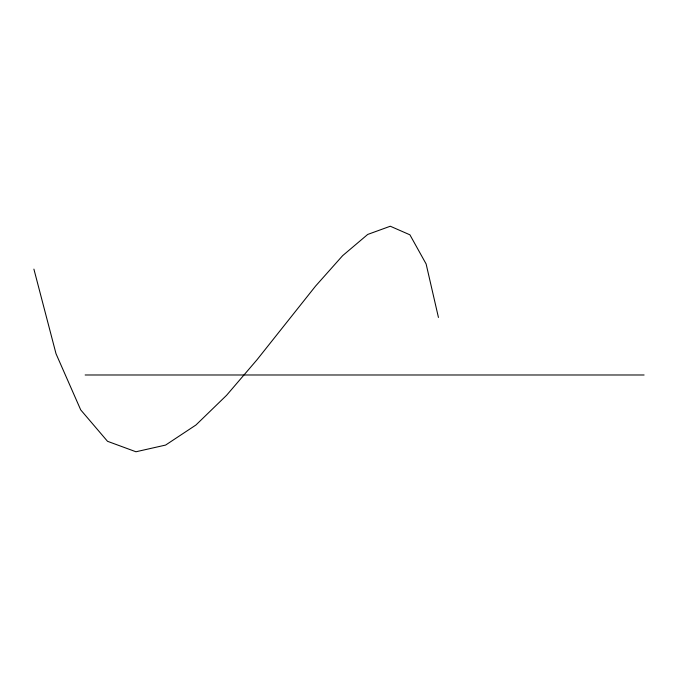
<?xml version="1.0" encoding="UTF-8"?>
<svg xmlns="http://www.w3.org/2000/svg" width="678" height="678" viewBox="0 0 678 678"><rect width="100%" height="100%" fill="white"/><g stroke="black" fill="none" stroke-linecap="round" stroke-linejoin="round"><path stroke-width="1.02" d="M85.14 374.985L644.1 374.985M33.9 269.115L56.02 353.738L80.707 409.876L107.505 441.293L135.956 451.768L165.602 445.073L195.967 424.987L226.605 395.274L257.055 359.704L315.533 286.133L342.636 255.665L367.713 234.435L390.291 226.232L409.91 234.817L426.123 263.971L438.446 317.457"/></g></svg>
